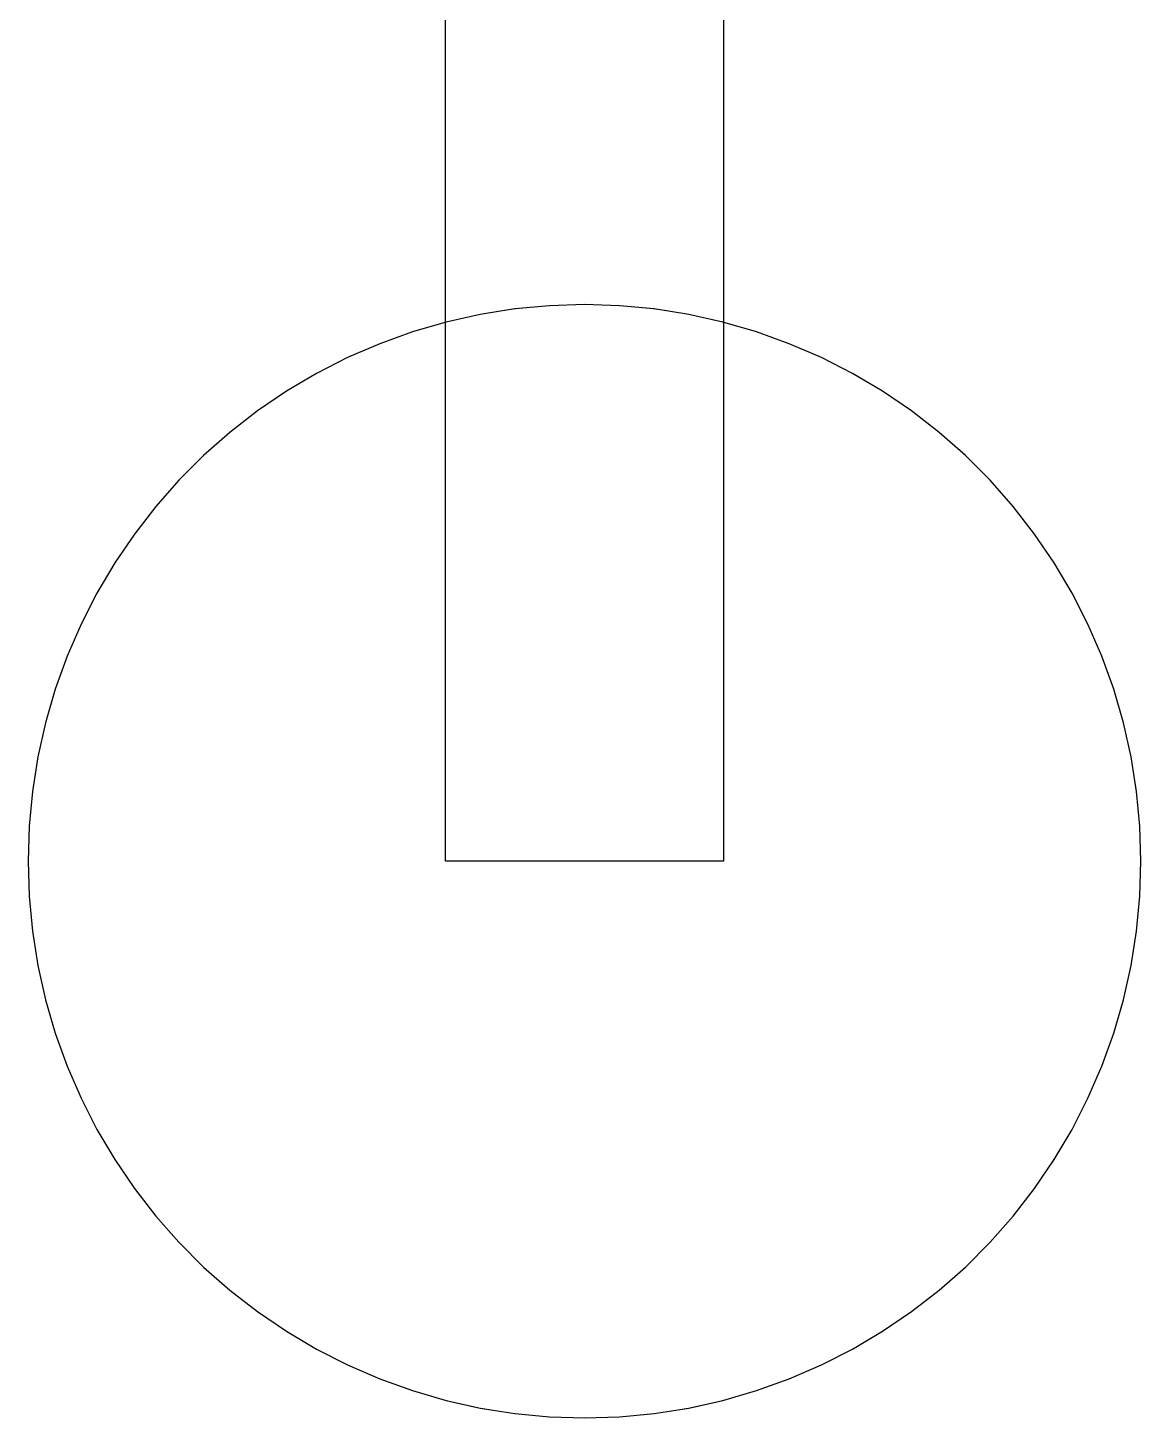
# Model space of a CAD drawing. Extents: x 2.7 to 22.7, y 12.7 to 112.6.
# Drawn here: x 2.69 to 22.71, y 12.69 to 37.67 of the extents above; entities that cross this region are included whole.
import ezdxf

# ---------------------------------------------------------------- set-up
doc = ezdxf.new("R2010")
doc.units = 0
doc.layers.get('0').update_dxf_attribs({"linetype": 'CONTINUOUS'})

msp = doc.modelspace()

# ---------------------------------------------------------------- linework, layer by layer
at = {"color": 0}
for points in [[(10.2, 52.74), (15.2, 52.74), (15.2, 22.7), (10.2, 22.7), (10.2, 52.74)], [(22.7, 22.7), (22.6803, 23.3279), (22.6211, 23.9533), (22.5229, 24.5738), (22.3858, 25.1869), (22.2106, 25.7901), (21.9978, 26.3812), (21.7482, 26.9578), (21.4631, 27.5175), (21.1433, 28.0582), (20.7901, 28.5778), (20.4051, 29.0742), (19.9897, 29.5454), (19.5454, 29.9897), (19.0742, 30.4051), (18.5778, 30.7901), (18.0582, 31.1433), (17.5175, 31.4631), (16.9578, 31.7482), (16.3812, 31.9978), (15.7901, 32.2106), (15.1869, 32.3858), (14.5738, 32.5229), (13.9533, 32.6211), (13.3279, 32.6803), (12.7, 32.7), (12.0721, 32.6803), (11.4467, 32.6211), (10.8261, 32.5229), (10.2131, 32.3858), (9.60986, 32.2106), (9.01878, 31.9978), (8.44222, 31.7482), (7.88249, 31.4631), (7.34169, 31.1433), (6.8221, 30.7901), (6.32568, 30.4051), (5.8546, 29.9897), (5.41026, 29.5454), (4.99485, 29.0742), (4.60986, 28.5778), (4.25667, 28.0582), (3.93696, 27.5175), (3.65169, 26.9578), (3.40224, 26.3812), (3.18946, 25.7901), (3.01417, 25.1869), (2.87706, 24.5738), (2.77886, 23.9533), (2.71972, 23.3279), (2.69997, 22.7), (2.71972, 22.0721), (2.77886, 21.4467), (2.87706, 20.8261), (3.01417, 20.2131), (3.18946, 19.6099), (3.40224, 19.0187), (3.65169, 18.4422), (3.93696, 17.8825), (4.25667, 17.3417), (4.60986, 16.8221), (4.99485, 16.3257), (5.41026, 15.8546), (5.8546, 15.4103), (6.32568, 14.9949), (6.8221, 14.6099), (7.34169, 14.2567), (7.88249, 13.9369), (8.44222, 13.6516), (9.01878, 13.4022), (9.60986, 13.1895), (10.2131, 13.0142), (10.8261, 12.8771), (11.4467, 12.7789), (12.0721, 12.7197), (12.7, 12.7), (13.3279, 12.7197), (13.9533, 12.7789), (14.5738, 12.8771), (15.1869, 13.0142), (15.7901, 13.1895), (16.3812, 13.4022), (16.9578, 13.6516), (17.5175, 13.9369), (18.0582, 14.2567), (18.5778, 14.6099), (19.0742, 14.9949), (19.5454, 15.4103), (19.9897, 15.8546), (20.4051, 16.3257), (20.7901, 16.8221), (21.1433, 17.3417), (21.4631, 17.8825), (21.7482, 18.4422), (21.9978, 19.0187), (22.2106, 19.6099), (22.3858, 20.2131), (22.5229, 20.8261), (22.6211, 21.4467), (22.6803, 22.0721), (22.7, 22.7)]]:
    msp.add_lwpolyline(points, close=True, dxfattribs=at)
at = {"color": 0, "const_width": 0.01042}
msp.add_lwpolyline([(22.7, 22.7), (22.6803, 23.3279), (22.6211, 23.9533), (22.5229, 24.5738), (22.3858, 25.1869), (22.2106, 25.7901), (21.9978, 26.3812), (21.7482, 26.9578), (21.4631, 27.5175), (21.1433, 28.0582), (20.7901, 28.5778), (20.4051, 29.0742), (19.9897, 29.5454), (19.5454, 29.9897), (19.0742, 30.4051), (18.5778, 30.7901), (18.0582, 31.1433), (17.5175, 31.4631), (16.9578, 31.7482), (16.3812, 31.9978), (15.7901, 32.2106), (15.1869, 32.3858), (14.5738, 32.5229), (13.9533, 32.6211), (13.3279, 32.6803), (12.7, 32.7), (12.0721, 32.6803), (11.4467, 32.6211), (10.8261, 32.5229), (10.2131, 32.3858), (9.60986, 32.2106), (9.01878, 31.9978), (8.44222, 31.7482), (7.88249, 31.4631), (7.34169, 31.1433), (6.8221, 30.7901), (6.32568, 30.4051), (5.8546, 29.9897), (5.41026, 29.5454), (4.99485, 29.0742), (4.60986, 28.5778), (4.25667, 28.0582), (3.93696, 27.5175), (3.65169, 26.9578), (3.40224, 26.3812), (3.18946, 25.7901), (3.01417, 25.1869), (2.87706, 24.5738), (2.77886, 23.9533), (2.71972, 23.3279), (2.69997, 22.7), (2.71972, 22.0721), (2.77886, 21.4467), (2.87706, 20.8261), (3.01417, 20.2131), (3.18946, 19.6099), (3.40224, 19.0187), (3.65169, 18.4422), (3.93696, 17.8825), (4.25667, 17.3417), (4.60986, 16.8221), (4.99485, 16.3257), (5.41026, 15.8546), (5.8546, 15.4103), (6.32568, 14.9949), (6.8221, 14.6099), (7.34169, 14.2567), (7.88249, 13.9369), (8.44222, 13.6516), (9.01878, 13.4022), (9.60986, 13.1895), (10.2131, 13.0142), (10.8261, 12.8771), (11.4467, 12.7789), (12.0721, 12.7197), (12.7, 12.7), (13.3279, 12.7197), (13.9533, 12.7789), (14.5738, 12.8771), (15.1869, 13.0142), (15.7901, 13.1895), (16.3812, 13.4022), (16.9578, 13.6516), (17.5175, 13.9369), (18.0582, 14.2567), (18.5778, 14.6099), (19.0742, 14.9949), (19.5454, 15.4103), (19.9897, 15.8546), (20.4051, 16.3257), (20.7901, 16.8221), (21.1433, 17.3417), (21.4631, 17.8825), (21.7482, 18.4422), (21.9978, 19.0187), (22.2106, 19.6099), (22.3858, 20.2131), (22.5229, 20.8261), (22.6211, 21.4467), (22.6803, 22.0721), (22.7, 22.7)], close=True, dxfattribs=at)

doc.saveas('drawing.dxf')
